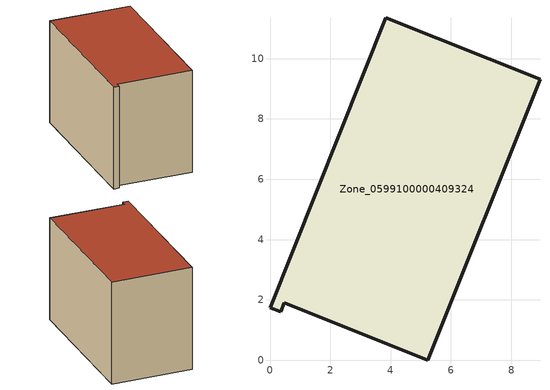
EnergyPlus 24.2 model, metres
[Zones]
Zone_0599100000409324
 floor ground (C_G): 3.84,11.35 8.95,9.31 5.23,0 0.47,1.9 0.36,1.6 0,1.74 z0.29
 wall outside (C_F): 8.95,9.31 3.84,11.35 0,1.74 0.36,1.6 0.47,1.9 5.23,0 8.95,9.31 z0.29:7.44
 roof outside (C_R): 3.84,11.35 0,1.74 0.36,1.6 0.47,1.9 5.23,0 8.95,9.31 z7.44
[BUILDING]
Pand.0599100000409324: North Axis=0; Terrain=City; Loads Convergence Tolerance Value=0.04; Temperature Convergence Tolerance Value=0.4; Solar Distribution=FullExterior; Maximum Number of Warmup Days=25; Minimum Number of Warmup Days=1
[Site:Location]
Rotterdam.The.Hague.AP_ZH_NLD Design_Conditions: Latitude=51.96; Longitude=4.45; Time Zone=1; Elevation=-4.5
[SITE:GROUNDTEMPERATURE:BUILDINGSURFACE]
18, 18, 18, 18, 18, 18, 18, 18, 18, 18, 18, 18
[MATERIAL] Thermal Absorptance=0.9; Solar Absorptance=0.7; Visible Absorptance=0.7
Name | Roughness | Thickness | Conductivity | Density | Specific Heat
G.TI.1992-2005 | MediumSmooth | 0.15 | 0.06 | 540 | 1210
F.TI.1992-2005 | Rough | 0.3 | 0.12 | 1920 | 840
R.TI.1992-2005 | MediumRough | 0.2 | 0.08 | 1500 | 1000
[CONSTRUCTION]
C_G: G.TI.1992-2005
C_F: F.TI.1992-2005
C_R: R.TI.1992-2005
[ZONE]
Zone_0599100000409324: Type=1; Multiplier=1; Ceiling Height=Autocalculate; Volume=Autocalculate; Floor Area=autocalculate; Part of Total Floor Area=Yes
[ZONEINFILTRATION:DESIGNFLOWRATE]
Infil_Zone_0599100000409324: Zone or ZoneList or Space or SpaceList=Zone_0599100000409324; Schedule=AlwaysOn; Design Flow Rate Calculation Method=Flow/Area; Flow Rate per Floor Area=0.0015; Constant Term Coefficient=1; Temperature Term Coefficient=0; Velocity Term Coefficient=0; Velocity Squared Term Coefficient=0
[HVACTEMPLATE:ZONE:IDEALLOADSAIRSYSTEM]
Zone_0599100000409324: Maximum Heating Supply Air Temperature=50; Minimum Cooling Supply Air Temperature=13; Maximum Heating Supply Air Humidity Ratio=0.0156; Minimum Cooling Supply Air Humidity Ratio=0.0077; Heating Limit=NoLimit; Cooling Limit=NoLimit; Dehumidification Control Type=ConstantSensibleHeatRatio; Cooling Sensible Heat Ratio=0.7; Dehumidification Setpoint=60; Humidification Control Type=None; Humidification Setpoint=30; Outdoor Air Method=None; Outdoor Air Flow Rate per Person=0.00944; Outdoor Air Flow Rate per Zone Floor Area=0; Outdoor Air Flow Rate per Zone=0; Demand Controlled Ventilation Type=None; Outdoor Air Economizer Type=NoEconomizer; Heat Recovery Type=None; Sensible Heat Recovery Effectiveness=0.7; Latent Heat Recovery Effectiveness=0.65
[ZONECONTROL:THERMOSTAT]
ThermostatControl_Zone_0599100000409324: Zone or ZoneList=Zone_0599100000409324; Control Type Schedule=DualSetpointControlType; Control 1=Thermostat_Zone_0599100000409324; Temperature Difference Between Cutout And Setpoint=0
[THERMOSTATSETPOINT:DUALSETPOINT]
Thermostat_Zone_0599100000409324: Heating Setpoint Temperature Schedule=HeatingSetpoint_Zone_0599100000409324; Cooling Setpoint Temperature Schedule=CoolingSetpoint_Zone_0599100000409324
[SCHEDULE:COMPACT]
HeatingSetpoint_Zone_0599100000409324: Through: 12/31, For: AllDays, Until: 24:00, 21
CoolingSetpoint_Zone_0599100000409324: Through: 12/31, For: AllDays, Until: 24:00, 24
DualSetpointControlType: Through: 12/31, For: AllDays, Until: 24:00, 4
AlwaysOn: Through: 12/31, For: AllDays, Until: 24:00, 1
